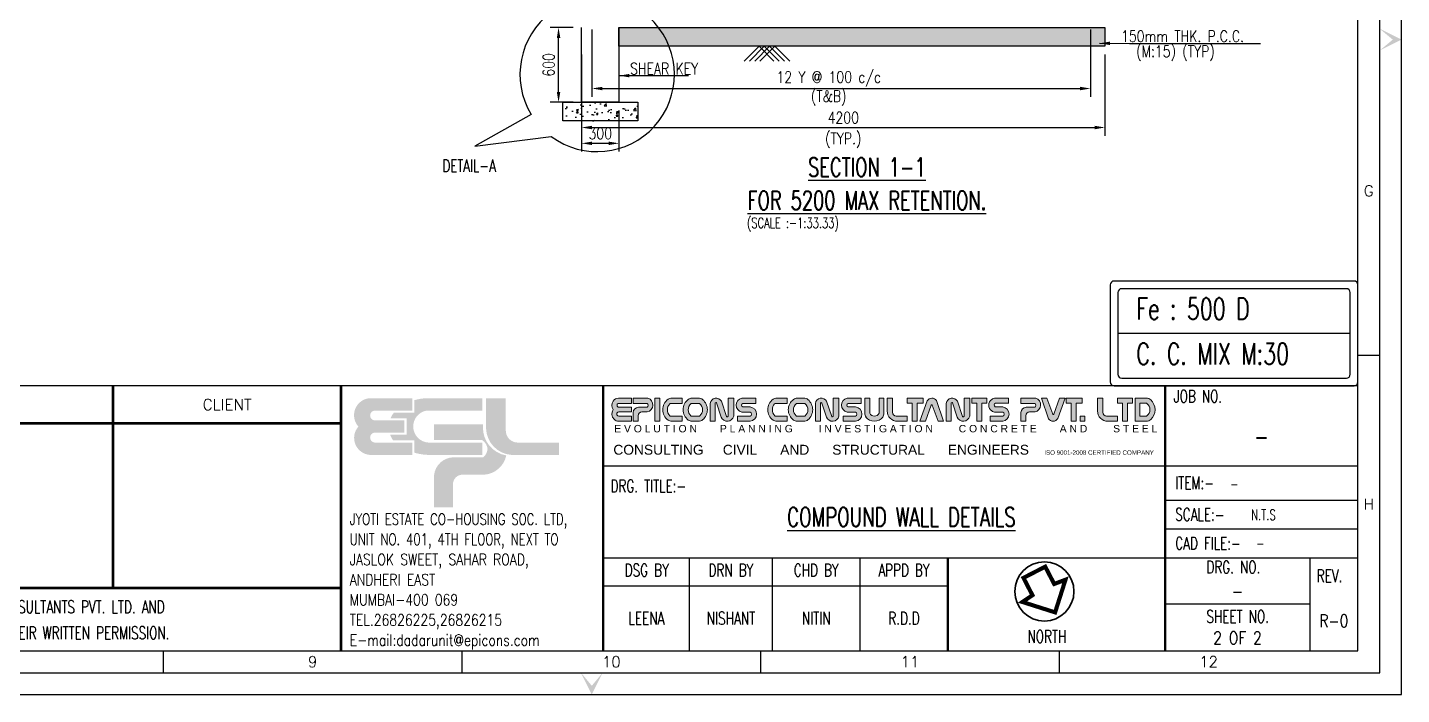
# Model space of a CAD drawing. Extents: x -69352 to 1013721, y -547461 to -186867.
# Drawn here: x 664960 to 698039, y -431240 to -415184 of the extents above; entities that cross this region are included whole.
import ezdxf
from ezdxf.enums import TextEntityAlignment as Align

# ---------------------------------------------------------------- set-up
doc = ezdxf.new("R2010")
doc.units = 0
doc.header["$LTSCALE"] = 500
doc.header["$MEASUREMENT"] = 0
doc.header["$PDMODE"] = 35
doc.header["$PDSIZE"] = -15
doc.layers.get('DEFPOINTS').update_dxf_attribs({"color": 4})
doc.layers.add('00 ECPL LOGO', color=250, linetype='Continuous', lineweight=20)
doc.layers.add('00 ELEV-2', color=9, linetype='Continuous', lineweight=30)
for name, color, linetype in [('FOOTING', 4, 'Continuous'), ('PNA', 10, 'Continuous'), ('S-DIM-1', 5, 'Continuous'), ('S-FOOTING', 4, 'Continuous'), ('S-PCC', 9, 'Continuous'), ('S-TEXT', 2, 'Continuous'), ('S-TEXT-1', 4, 'Continuous'), ('S-TEXT-1 @ 1', 4, 'Continuous'), ('S-TITIL', 6, 'Continuous'), ('S-TITLE', 6, 'Continuous'), ('SCHEDULE LINE-1', 7, 'Continuous'), ('TEXT (SHEET)', 4, 'Continuous'), ('TITLE', 4, 'Continuous')]:
    doc.layers.add(name, color=color, linetype=linetype)
doc.styles.add('ROMANS', font='simplex.shx', dxfattribs={"width": 0.8, "height": 275})
doc.styles.add('SEC. TEXT', font='arial.ttf', dxfattribs={"height": 180})
doc.dimstyles.new('dim100', dxfattribs={"dimtxt": 250, "dimasz": 250, "dimexe": 200, "dimexo": 200, "dimgap": 100, "dimtad": 1, "dimdec": 0, "dimzin": 0, "dimdsep": 46, "dimtxsty": 'ROMANS', "dimcen": 0, "dimclrd": 5, "dimclre": 5, "dimclrt": 4, "dimadec": 0, "dimazin": 0, "dimtfac": 1, "dimtdec": 0, "dimtix": 1, "dimtofl": 0, "dimtmove": 2, "dimatfit": 3, "dimfxl": 0, "dimtolj": 1, "dimtzin": 0, "dimlwd": -1, "dimlwe": -1, "dimarcsym": 0})
doc.dimstyles.new('dim33.33', dxfattribs={"dimtxt": 250, "dimasz": 250, "dimexe": 200, "dimexo": 200, "dimgap": 100, "dimtad": 1, "dimdec": 0, "dimlfac": 0.333331, "dimzin": 0, "dimdsep": 46, "dimtxsty": 'ROMANS', "dimcen": 0, "dimclrd": 5, "dimclre": 5, "dimclrt": 4, "dimadec": 0, "dimazin": 0, "dimtfac": 1, "dimtdec": 0, "dimtix": 1, "dimtofl": 0, "dimtmove": 2, "dimatfit": 3, "dimfxl": 0, "dimtolj": 1, "dimtzin": 0, "dimlwd": -1, "dimlwe": -1, "dimarcsym": 0})
doc.dimstyles.new('dim50', dxfattribs={"dimtxt": 250, "dimasz": 250, "dimexe": 200, "dimexo": 200, "dimgap": 100, "dimtad": 1, "dimdec": 0, "dimlfac": 0.5, "dimzin": 0, "dimdsep": 46, "dimtxsty": 'ROMANS', "dimcen": 0, "dimclrd": 5, "dimclre": 5, "dimclrt": 4, "dimadec": 0, "dimazin": 0, "dimtfac": 1, "dimtdec": 0, "dimtix": 1, "dimtofl": 0, "dimtmove": 2, "dimatfit": 3, "dimfxl": 0, "dimtolj": 1, "dimtzin": 0, "dimlwd": -1, "dimlwe": -1, "dimarcsym": 0})

# ---------------------------------------------------------------- blocks, each defined once
blk = doc.blocks.new('*D671')
at = {"layer": 'DEFPOINTS', "color": 0}
for p in [(678550, -415034), (690550, -415034), (690550, -416653)]:
    blk.add_point(p, dxfattribs=at)
at = {"layer": 'S-DIM-1', "color": 5}
for p, q in [((678550, -415234), (678550, -416853)), ((690550, -415234), (690550, -416853)), ((678800, -416653), (690300, -416653))]:
    blk.add_line(p, q, dxfattribs=at)
for points in [[(678800, -416612), (678800, -416695), (678550, -416653)], [(690300, -416695), (690300, -416612), (690550, -416653)]]:
    blk.add_solid(points, dxfattribs=at)
at = {"layer": 'S-DIM-1', "color": 4, "insert": (684250, -416653), "char_height": 275, "attachment_point": 5, "style": 'ROMANS'}
blk.add_mtext('\\A1;12 Y @ 100 c/c\\P(T&B)', dxfattribs=at)
blk = doc.blocks.new('*D672')
at = {"layer": 'DEFPOINTS', "color": 0}
for p in [(678300, -415634), (690900, -415634), (690900, -417592)]:
    blk.add_point(p, dxfattribs=at)
at = {"layer": 'S-DIM-1', "color": 5}
for p, q in [((678300, -415834), (678300, -417792)), ((690900, -415834), (690900, -417792)), ((678550, -417592), (690650, -417592))]:
    blk.add_line(p, q, dxfattribs=at)
for points in [[(678550, -417550), (678550, -417634), (678300, -417592)], [(690650, -417634), (690650, -417550), (690900, -417592)]]:
    blk.add_solid(points, dxfattribs=at)
at = {"layer": 'S-DIM-1', "color": 4, "char_height": 275, "attachment_point": 5, "style": 'ROMANS'}
for s, insert in [('\\A1;4200', (684600, -417354)), ('(TYP.)', (684600, -417901))]:
    blk.add_mtext(s, dxfattribs=dict(at, insert=insert))
blk = doc.blocks.new('*D747')
at = {"layer": 'DEFPOINTS', "color": 0}
for p in [(678300, -416984), (679200, -416984), (679200, -417972)]:
    blk.add_point(p, dxfattribs=at)
at = {"layer": 'S-DIM-1', "color": 5}
for p, q in [((678300, -417184), (678300, -418172)), ((679200, -417184), (679200, -418172)), ((678550, -417972), (678950, -417972))]:
    blk.add_line(p, q, dxfattribs=at)
for points in [[(678550, -417931), (678550, -418014), (678300, -417972)], [(678950, -418014), (678950, -417931), (679200, -417972)]]:
    blk.add_solid(points, dxfattribs=at)
at = {"layer": 'S-DIM-1', "color": 4, "insert": (678750, -417735), "char_height": 275, "attachment_point": 5, "style": 'ROMANS'}
blk.add_mtext('\\A1;300', dxfattribs=at)
blk = doc.blocks.new('*D748')
at = {"layer": 'DEFPOINTS', "color": 0}
for p in [(677745, -415184), (678300, -415184), (678300, -416984)]:
    blk.add_point(p, dxfattribs=at)
at = {"layer": 'S-DIM-1', "color": 5}
for p, q in [((678100, -415184), (677545, -415184)), ((677745, -416734), (677745, -415434)), ((678100, -416984), (677545, -416984))]:
    blk.add_line(p, q, dxfattribs=at)
for points in [[(677787, -415434), (677704, -415434), (677745, -415184)], [(677704, -416734), (677787, -416734), (677745, -416984)]]:
    blk.add_solid(points, dxfattribs=at)
at = {"layer": 'S-DIM-1', "color": 4, "insert": (677508, -416084), "char_height": 275, "attachment_point": 5, "rotation": 90, "style": 'ROMANS'}
blk.add_mtext('\\A1;600', dxfattribs=at)
blk = doc.blocks.new('EPICONS TITLE')
at = {"layer": '00 ECPL LOGO'}
h = blk.add_hatch(color=7, dxfattribs=at)
h.dxf.hatch_style = 1
h.paths.add_polyline_path([(678, -252), (678, -146), (414, -146, 0.261636), (303, -208, 0.285841), (304, -378, 0.344902), (324, -574, 0.204992), (418, -614), (678, -614), (678, -510), (424, -510, -1), (418, -426), (678, -426), (678, -331), (424, -331, -1), (422, -252)])
h = blk.add_hatch(color=7, dxfattribs=at)
h.dxf.hatch_style = 1
h.paths.add_polyline_path([(1011, -146), (712, -146), (712, -252), (997, -252, -0.440545), (997, -331), (816, -331, 0.414214), (712, -435), (712, -614), (810, -614), (810, -504, -0.414214), (888, -426), (997, -426, 0.757811)])
h.paths.add_polyline_path([(1254, -146), (1153, -146), (1153, -614), (1254, -614)])
h.paths.add_polyline_path([(1708, -146), (1494, -146, 0.154275), (1419, -169, 0.519672), (1419, -591, 0.154275), (1494, -614), (1708, -614), (1708, -510), (1472, -510, -0.210356), (1452, -502, -0.388707), (1452, -260, -0.210356), (1472, -252), (1708, -252)])
h.paths.add_polyline_path([(2037, -146), (1904, -146, 0.159018), (1828, -171, 0.507969), (1828, -589, 0.159018), (1904, -614), (2037, -614, 0.173791), (2119, -585, 0.472311), (2119, -175, 0.173791)])
h.paths.add_polyline_path([(2046, -252, -0.185052), (2063, -258, -0.445894), (2063, -504, -0.185052), (2046, -510), (1899, -510, -0.185052), (1882, -504, -0.445894), (1882, -258, -0.185052), (1899, -252)], flags=16)
h.paths.add_polyline_path([(2501, -209, 0.723435), (2273, -252), (2273, -614), (2374, -614), (2374, -252, -0.723435), (2399, -241), (2495, -533, 0.724077), (2751, -510), (2751, -146), (2635, -146), (2635, -509, -0.755661), (2603, -519)])
h.paths.add_polyline_path([(3198, -146), (2916, -146, 0.823713), (2916, -429), (3082, -429, -0.713272), (3082, -510), (2830, -510), (2830, -614), (3082, -614, 0.900309), (3082, -324), (2936, -324, -0.746931), (2936, -252), (3198, -252)])
h = blk.add_hatch(color=7, dxfattribs=at)
h.dxf.hatch_style = 1
h.paths.add_polyline_path([(3837, -146), (3623, -146, 0.154275), (3548, -169, 0.519672), (3548, -591, 0.154275), (3623, -614), (3837, -614), (3837, -510), (3600, -510, -0.210932), (3581, -502, -0.385278), (3580, -260, -0.212895), (3599, -252), (3837, -252)])
h.paths.add_polyline_path([(4255, -175, 0.173792), (4173, -146), (4040, -146, 0.159018), (3964, -171, 0.507969), (3964, -589, 0.159018), (4040, -614), (4173, -614, 0.173792), (4255, -585, 0.472311)])
h.paths.add_polyline_path([(4182, -252, -0.185053), (4199, -258, -0.445893), (4199, -504, -0.185053), (4182, -510), (4035, -510, -0.185053), (4017, -504, -0.445893), (4017, -258, -0.185053), (4035, -252)], flags=16)
h.paths.add_polyline_path([(4406, -252), (4406, -614), (4507, -614), (4507, -252, -0.436861), (4522, -236, -0.319738), (4534, -245), (4629, -533, 0.724077), (4884, -510), (4884, -146), (4768, -146), (4768, -509, -0.755661), (4737, -519), (4635, -209, 0.723435)])
h.paths.add_polyline_path([(5335, -146), (5053, -146, 0.823713), (5053, -429), (5219, -429, -0.713272), (5219, -510), (4967, -510), (4967, -614), (5219, -614, 0.900309), (5219, -324), (5074, -324, -0.746931), (5074, -252), (5335, -252)])
h.paths.add_polyline_path([(5509, -146), (5408, -146), (5408, -452, 0.160106), (5433, -529, 0.505303), (5772, -529, 0.160106), (5797, -452), (5797, -146), (5699, -146), (5699, -451, -0.621318), (5509, -451)])
h.paths.add_polyline_path([(5969, -146), (5862, -146), (5862, -406, 0.414214), (6070, -614), (6267, -614), (6267, -510), (6047, -510, -0.414214), (5969, -432)])
h.paths.add_polyline_path([(6589, -146), (6267, -146), (6267, -249), (6372, -249), (6372, -614), (6473, -614), (6473, -249), (6589, -249)])
h.paths.add_polyline_path([(6863, -194, 0.539211), (6672, -201), (6523, -614), (6641, -614), (6752, -289, -0.708617), (6777, -289), (6894, -614), (7006, -614)])
h.paths.add_polyline_path([(7288, -209, 0.723435), (7059, -252), (7059, -614), (7160, -614), (7160, -252, -0.723435), (7186, -241), (7282, -533, 0.724077), (7538, -510), (7538, -146), (7421, -146), (7421, -509, -0.755661), (7390, -519)])
h.paths.add_polyline_path([(7886, -146), (7579, -146), (7579, -249), (7684, -249), (7684, -614), (7785, -614), (7785, -249), (7886, -249)])
h.paths.add_polyline_path([(8321, -146), (8059, -146, 0.157568), (7983, -170, 0.511532), (7983, -404, 0.157569), (8059, -429), (8206, -429, -0.713272), (8206, -510), (7953, -510), (7953, -614), (8206, -614, 0.900308), (8206, -324), (8065, -324), (8060, -324, -0.722204), (8060, -249), (8321, -249)])
h = blk.add_hatch(color=7, dxfattribs=at)
h.dxf.hatch_style = 1
h.paths.add_polyline_path([(8875, -146), (8576, -146), (8576, -252), (8849, -252, -0.270444), (8871, -265, -0.26297), (8871, -318, -0.270444), (8849, -331), (8680, -331, 0.414214), (8576, -435), (8576, -614), (8674, -614), (8674, -504, -0.414214), (8752, -426), (8861, -426, 0.757811)])
h.paths.add_polyline_path([(9103, -146), (8990, -146), (9133, -566, 0.539211), (9324, -560), (9474, -146), (9356, -146), (9244, -471, -0.708617), (9220, -471)])
h.paths.add_polyline_path([(9814, -146), (9492, -146), (9492, -249), (9597, -249), (9597, -614), (9698, -614), (9698, -249), (9814, -249)])
h.paths.add_polyline_path([(10234, -146), (10128, -146), (10128, -406, 0.414214), (10336, -614), (10533, -614), (10533, -510), (10312, -510, -0.414214), (10234, -432)])
h.paths.add_polyline_path([(9871, -510), (9775, -510), (9775, -614), (9871, -614)])
h = blk.add_hatch(color=7, dxfattribs=at)
h.dxf.hatch_style = 1
h.paths.add_polyline_path([(10533, -146), (10533, -249), (10637, -249), (10637, -614), (10739, -614), (10739, -249), (10839, -249), (10839, -146)])
h.paths.add_polyline_path([(10890, -146), (10890, -614), (11119, -614, 0.189446), (11208, -580, 0.435754), (11208, -181, 0.189446), (11119, -146)])
h.paths.add_polyline_path([(11122, -249, -0.519112), (11122, -510), (10989, -510), (10989, -249)], flags=16)
at = {"layer": '00 ECPL LOGO', "color": 7}
for p, q in [((678, -146), (414, -146)), ((424, -252), (678, -252)), ((678, -252), (678, -146)), ((1011, -146), (712, -146)), ((712, -146), (712, -252)), ((997, -252), (712, -252)), ((1153, -146), (1254, -146)), ((1153, -146), (1153, -614)), ((1254, -146), (1254, -614)), ((1472, -252), (1708, -252)), ((1494, -146), (1708, -146)), ((1708, -252), (1708, -146)), ((1899, -252), (2046, -252)), ((1904, -146), (2037, -146)), ((2273, -252), (2273, -614)), ((2374, -252), (2374, -614)), ((2399, -241), (2495, -533)), ((2501, -209), (2603, -519)), ((2635, -146), (2751, -146)), ((2751, -146), (2635, -146)), ((2635, -146), (2635, -510)), ((2751, -146), (2751, -510)), ((2751, -252), (2751, -252)), ((2916, -146), (3198, -146)), ((3198, -146), (2916, -146)), ((2936, -252), (3198, -252)), ((3198, -252), (3198, -146)), ((3599, -252), (3837, -252)), ((3837, -146), (3623, -146)), ((3837, -252), (3837, -146)), ((4035, -252), (4182, -252)), ((4040, -146), (4173, -146)), ((4406, -252), (4406, -614)), ((4507, -252), (4507, -614)), ((4534, -245), (4629, -533)), ((4635, -209), (4737, -519)), ((4768, -146), (4884, -146)), ((4768, -146), (4884, -146)), ((4884, -146), (4768, -146)), ((4768, -146), (4768, -510)), ((4884, -146), (4884, -510)), ((4884, -252), (4884, -252)), ((5053, -146), (5335, -146)), ((5053, -146), (5335, -146)), ((5335, -146), (5053, -146)), ((5074, -252), (5335, -252)), ((5335, -252), (5335, -146)), ((5408, -146), (5509, -146)), ((5509, -146), (5408, -146)), ((5408, -146), (5408, -452)), ((5509, -146), (5509, -451)), ((5699, -146), (5797, -146)), ((5797, -146), (5699, -146)), ((5699, -146), (5699, -451)), ((5797, -146), (5797, -452)), ((5862, -146), (5969, -146)), ((5969, -146), (5862, -146)), ((5862, -406), (5862, -146)), ((5969, -432), (5969, -146)), ((6267, -146), (6589, -146)), ((6589, -146), (6267, -146)), ((6267, -146), (6267, -249)), ((6267, -249), (6372, -249)), ((6372, -614), (6372, -249)), ((6473, -614), (6473, -249)), ((6473, -249), (6589, -249)), ((6523, -614), (6672, -201)), ((6589, -146), (6589, -249)), ((7006, -614), (6863, -194)), ((7059, -252), (7059, -614)), ((7160, -252), (7160, -614)), ((7186, -241), (7282, -533)), ((7288, -209), (7390, -519)), ((7421, -146), (7538, -146)), ((7421, -146), (7538, -146)), ((7538, -146), (7421, -146)), ((7421, -146), (7538, -146)), ((7421, -146), (7421, -510)), ((7538, -146), (7538, -510)), ((7538, -252), (7538, -252)), ((7579, -146), (7886, -146)), ((7886, -146), (7579, -146)), ((7579, -146), (7886, -146)), ((7579, -146), (7886, -146)), ((7886, -146), (7579, -146)), ((7579, -146), (7579, -249)), ((7579, -249), (7684, -249)), ((7579, -249), (7684, -249)), ((7684, -614), (7684, -249)), ((7785, -614), (7785, -249)), ((7785, -249), (7886, -249)), ((7785, -249), (7886, -249)), ((7886, -146), (7886, -249)), ((8040, -146), (8321, -146)), ((8040, -146), (8321, -146)), ((8321, -146), (8059, -146)), ((8060, -249), (8321, -249)), ((8321, -252), (8321, -146)), ((8875, -146), (8576, -146)), ((8576, -146), (8576, -252)), ((8849, -252), (8576, -252)), ((9103, -146), (8990, -146)), ((9103, -146), (8990, -146)), ((8990, -146), (9133, -566)), ((9103, -146), (9220, -471)), ((9356, -146), (9244, -471)), ((9474, -146), (9324, -560)), ((9474, -146), (9356, -146)), ((9408, -146), (9356, -146)), ((9474, -146), (9356, -146)), ((9492, -146), (9814, -146)), ((9814, -146), (9492, -146)), ((9492, -146), (9814, -146)), ((9492, -146), (9814, -146)), ((9492, -146), (9814, -146)), ((9492, -146), (9492, -249)), ((9492, -249), (9597, -249)), ((9492, -249), (9597, -249)), ((9597, -614), (9597, -249)), ((9698, -614), (9698, -249)), ((9698, -249), (9814, -249)), ((9698, -249), (9814, -249)), ((9814, -146), (9814, -249)), ((10128, -146), (10234, -146)), ((10234, -146), (10128, -146)), ((10128, -406), (10128, -146)), ((10234, -432), (10234, -146)), ((10533, -146), (10839, -146)), ((10839, -146), (10533, -146)), ((10533, -146), (10533, -249)), ((10533, -249), (10637, -249)), ((10637, -249), (10533, -249)), ((10637, -614), (10637, -249)), ((10739, -614), (10739, -249)), ((10739, -249), (10839, -249)), ((10739, -249), (10839, -249)), ((10839, -249), (10739, -249)), ((10839, -146), (10839, -249)), ((10890, -146), (11119, -146)), ((10890, -146), (10890, -614)), ((10989, -249), (10989, -510)), ((10989, -249), (11113, -249)), ((418, -426), (678, -426)), ((678, -510), (418, -510)), ((678, -331), (424, -331)), ((678, -426), (678, -331)), ((678, -614), (678, -510)), ((712, -435), (712, -614)), ((810, -504), (810, -614)), ((997, -331), (816, -331)), ((888, -426), (997, -426)), ((1472, -510), (1708, -510)), ((1708, -614), (1708, -510)), ((1899, -510), (2046, -510)), ((2751, -510), (2751, -510)), ((2830, -614), (2830, -510)), ((2830, -510), (3082, -510)), ((3082, -429), (2916, -429)), ((3082, -324), (2936, -324)), ((3600, -510), (3837, -510)), ((3837, -614), (3837, -510)), ((4035, -510), (4182, -510)), ((4967, -614), (4967, -510)), ((4967, -510), (5219, -510)), ((4967, -510), (5219, -510)), ((5219, -429), (5053, -429)), ((5219, -324), (5074, -324)), ((6047, -510), (6267, -510)), ((6267, -510), (6267, -614)), ((6641, -614), (6752, -289)), ((6894, -614), (6777, -289)), ((7538, -510), (7538, -510)), ((7953, -614), (7953, -510)), ((7953, -510), (8206, -510)), ((7953, -510), (8206, -510)), ((7953, -510), (8206, -510)), ((8206, -429), (8040, -429)), ((8059, -429), (8194, -429)), ((8206, -324), (8060, -324)), ((8065, -324), (8206, -324)), ((8576, -435), (8576, -614)), ((8674, -504), (8674, -614)), ((8849, -331), (8680, -331)), ((8752, -426), (8861, -426)), ((10312, -510), (10533, -510)), ((10533, -510), (10533, -614)), ((10989, -510), (11113, -510)), ((418, -614), (678, -614)), ((712, -614), (810, -614)), ((1153, -614), (1254, -614)), ((1494, -614), (1708, -614)), ((2037, -614), (1904, -614)), ((2273, -614), (2374, -614)), ((2614, -614), (2635, -614)), ((2635, -614), (2635, -614)), ((2830, -614), (3082, -614)), ((2830, -614), (3082, -614)), ((3623, -614), (3837, -614)), ((4040, -614), (4173, -614)), ((4406, -614), (4507, -614)), ((4406, -614), (4507, -614)), ((4406, -614), (4507, -614)), ((4967, -614), (5219, -614)), ((4967, -614), (5219, -614)), ((4967, -614), (5219, -614)), ((6070, -614), (6267, -614)), ((6070, -614), (6267, -614)), ((6372, -614), (6473, -614)), ((6372, -614), (6473, -614)), ((6523, -614), (6641, -614)), ((6589, -614), (6641, -614)), ((6894, -614), (7006, -614)), ((6894, -614), (7006, -614)), ((7059, -614), (7160, -614)), ((7059, -614), (7160, -614)), ((7059, -614), (7160, -614)), ((7684, -614), (7785, -614)), ((7684, -614), (7785, -614)), ((7684, -614), (7785, -614)), ((7684, -614), (7785, -614)), ((7953, -614), (8206, -614)), ((7953, -614), (8206, -614)), ((7953, -614), (8206, -614)), ((7953, -614), (8206, -614)), ((7953, -614), (8206, -614)), ((8576, -614), (8674, -614)), ((9597, -614), (9698, -614)), ((9597, -614), (9698, -614)), ((9597, -614), (9698, -614)), ((10336, -614), (10533, -614)), ((10336, -614), (10533, -614)), ((10637, -614), (10739, -614)), ((10637, -614), (10739, -614)), ((10637, -614), (10739, -614)), ((10637, -614), (10739, -614)), ((10653, -614), (10739, -614)), ((10653, -614), (10739, -614)), ((10653, -614), (10739, -614)), ((10653, -614), (10739, -614)), ((10890, -614), (11119, -614))]:
    blk.add_line(p, q, dxfattribs=at)
blk.add_lwpolyline([(9775, -510), (9871, -510), (9871, -614), (9775, -614)], close=True, dxfattribs=at)
for centre, radius, start, end in [((439, -292), 160, 148.648, 212.4563), ((414, -276), 130, 90, 148.648), ((423, -291), 39.6, 88.7637, 271.2363), ((965, -284), 146, 282.7188, 71.3398), ((961, -291), 53.7, 312.4487, 47.5513), ((1567, -380), 257, 125.0807, 234.9193), ((1584, -381), 179, 137.5171, 222.4829), ((1494, -276), 130, 90, 125.0807), ((1472, -278), 26, 90, 137.5171), ((1981, -380), 259, 126.1417, 233.8583), ((1992, -381), 165, 131.9364, 228.0636), ((1904, -276), 130, 90, 126.1417), ((1899, -278), 26, 90, 131.9364), ((2037, -276), 130, 50.5638, 90), ((2046, -278), 26, 48.0636, 90), ((1953, -381), 165, 311.9364, 48.0636), ((1951, -380), 265, 309.4362, 50.5638), ((2394, -268), 122, 28.75, 172.2831), ((2388, -251), 14.5, 40.0191, 183.5523), ((2944, -287), 144, 101.0425, 258.9575), ((2947, -288), 37.6, 106.4856, 253.5144), ((3696, -380), 257, 125.0807, 234.9193), ((3714, -381), 180, 138.0741, 222.3563), ((3623, -276), 130, 90, 125.0807), ((3599, -278), 26, 90, 138.0741), ((4116, -380), 259, 126.1417, 233.8583), ((4127, -381), 165, 131.9364, 228.0636), ((4040, -276), 130, 90, 126.1417), ((4035, -278), 26, 90, 131.9364), ((4173, -276), 130, 50.5638, 90), ((4182, -278), 26, 48.0636, 90), ((4089, -381), 165, 311.9364, 48.0636), ((4087, -380), 265, 309.4362, 50.5638), ((4527, -268), 122, 28.75, 172.2831), ((4522, -251), 14.5, 89.1577, 183.5523), ((4522, -249), 13, 18.2334, 89.1577), ((5081, -287), 144, 101.0425, 258.9575), ((5084, -288), 37.6, 106.4856, 253.5144), ((6770, -260), 114, 35.166, 148.5022), ((7181, -268), 122, 28.75, 172.2831), ((7175, -251), 14.5, 40.0191, 183.5523), ((8067, -287), 144, 125.818, 234.182), ((8059, -276), 130, 90, 125.818), ((8072, -286), 39.3, 108.3261, 238.1957), ((8849, -278), 26, 29.4672, 90), ((8829, -284), 146, 282.7188, 71.3398), ((8824, -291), 53.7, 330.5328, 29.4672), ((11113, -275), 26, 51.4816, 90), ((11119, -276), 130, 47.0907, 90), ((11030, -380), 160, 308.5184, 51.4816), ((11023, -380), 272, 312.9093, 47.0907), ((439, -464), 160, 147.5437, 223.6612), ((421, -468), 42.1, 94.0242, 265.9758), ((816, -435), 104, 90, 180), ((888, -504), 78, 90, 180), ((1472, -484), 26, 222.4829, 270), ((1899, -484), 26, 228.0636, 270), ((2046, -484), 26, 270, 311.9364), ((2619, -479), 135, 203.2219, 346.755), ((2618, -510), 17.1, 214.0796, 357.6127), ((3067, -469), 146, 276.006, 83.994), ((3068, -470), 43.1, 289.0016, 70.9984), ((3600, -484), 26, 222.3563, 270), ((4035, -484), 26, 228.0636, 270), ((4182, -484), 26, 270, 311.9364), ((4753, -479), 135, 203.2219, 346.8516), ((4751, -510), 17.1, 214.0796, 357.6127), ((5204, -469), 146, 276.006, 83.994), ((5205, -470), 43.1, 289.0016, 70.9984), ((5538, -452), 130, 180, 216.3848), ((5602, -404), 210, 216.3848, 323.6152), ((5604, -405), 106, 206.2931, 333.7069), ((5667, -452), 130, 323.6152, 0), ((6070, -406), 208, 180, 270), ((6047, -432), 78, 180, 270), ((6764, -294), 13, 19.7665, 161.0546), ((7406, -479), 135, 203.2219, 346.755), ((7404, -510), 17.1, 214.0796, 357.6127), ((8059, -299), 130, 234.182, 270), ((8065, -298), 26, 238.1957, 270), ((8190, -469), 146, 276.006, 83.994), ((8192, -470), 43.1, 289.0016, 70.9984), ((8680, -435), 104, 90, 180), ((8752, -504), 78, 90, 180), ((8849, -305), 26, 270, 330.5328), ((9232, -467), 13, 199.7665, 341.0546), ((10336, -406), 208, 180, 270), ((10312, -432), 78, 180, 270), ((11113, -484), 26, 270, 308.5184), ((418, -484), 130, 223.6612, 270), ((1494, -484), 130, 234.9193, 270), ((1904, -484), 130, 233.8583, 270), ((2037, -484), 130, 270, 309.4362), ((3623, -484), 130, 234.9193, 270), ((4040, -484), 130, 233.8583, 270), ((4173, -484), 130, 270, 309.4362), ((9227, -500), 114, 215.166, 328.5022), ((11119, -484), 130, 270, 312.9093)]:
    blk.add_arc(centre, radius, start, end, dxfattribs=at)
at = {"layer": '00 ECPL LOGO', "color": 7, "attachment_point": 1, "style": 'SEC. TEXT'}
for s, insert, char_height, width in [('\\pt22;E V O L U T I O N        P L A N N I N G         I N V E S T I G A T I O N         C O N C R E T E        A N D         S T E E L', (328, -689), 150, 445502.26), ('\\pt22;CONSULTING     CIVIL      AND      STRUCTURAL      ENGINEERS', (309, -1092), 200, 495763.22), ('\\pt22;ISO 9001-2008 CERTIFIED COMPANY', (9049, -1204), 90, 434288.5)]:
    blk.add_mtext(s, dxfattribs=dict(at, insert=insert, char_height=char_height, width=width))
blk = doc.blocks.new('FOLDER')
at = {"layer": 'PNA'}
for points in [[(-1250, 2500), (0, 0), (0, 1000)], [(1250, 2500), (0, 0), (0, 1000)]]:
    blk.add_solid(points, dxfattribs=at)
blk = doc.blocks.new('ecpl logo')
at = {"layer": '00 ECPL LOGO'}
for color, points in [(256, [(351, -827, 0.621111), (586, -1401), (1442, -1401), (1442, -1151), (682, -1151, -0.917622), (682, -948), (1285, -948), (1285, -702), (682, -702, -0.926164), (682, -501), (1442, -501), (1442, -251), (581, -251, 0.621111), (351, -827)]), (152, [(2940, -251), (2940, -863, 0.384329), (3453, -1401), (4422, -1401), (4422, -1151), (3582, -1151, -0.414214), (3340, -908), (3340, -251)]), (140, [(1887, -779), (1887, -1102), (2862, -1102, -0.232111), (2971, -1281, -0.194401), (2883, -1450), (2269, -1450, 0.364674), (1887, -1802), (1887, -2463), (2269, -2463), (2269, -1996, -0.414214), (2462, -1802), (2899, -1802, 0.338499), (3350, -1412, -0.371272), (2877, -839), (2877, -779)])]:
    blk.add_hatch(color=color, dxfattribs=at).paths.add_polyline_path(points)
h = blk.add_hatch(color=253, dxfattribs=at)
h.dxf.hatch_style = 1
h.paths.add_polyline_path([(995, -993, 0.07148), (1056, -1106), (1486, -1106), (1486, -1356, 0.065387), (1776, -1401), (2862, -1401), (2862, -1151), (1776, -1151, -0.910826), (1742, -501), (2862, -501), (2862, -251), (1776, -251, 0.069483), (1486, -291), (1486, -546), (1071, -546, 0.072407), (1003, -657), (1329, -657), (1329, -993)])
blk = doc.blocks.new('SHEET1')
at = {"color": 1}
for p, q in [((762042, -118391, -8), (676135, -118391, -8)), ((743744, -120329, -8), (762042, -120329, -8)), ((743744, -122562, -8), (762042, -122562, -8)), ((743744, -123243, -8), (752092, -123243, -8))]:
    blk.add_line(p, q, dxfattribs=at)
at = {"color": 5, "linetype": 'ByBlock', "lineweight": -2}
for p, q in [((757383, -121163, -8), (762042, -121163, -8)), ((757383, -121862, -8), (762042, -121862, -8)), ((745825, -124822, -8), (745825, -122562, -8)), ((747834, -124822, -8), (747834, -122562, -8)), ((749963, -124822, -8), (749963, -122562, -8)), ((760876, -122562, -8), (760876, -124822, -8)), ((760876, -123692, -8), (757364, -123692, -8))]:
    blk.add_line(p, q, dxfattribs=at)
blk.add_line((752092, -124822, -8), (752092, -122562, -8))
at = {"elevation": -8, "flags": 128}
blk.add_lwpolyline([(674017, -125881), (763101, -125881), (763101, -63214), (674017, -63214)], close=True, dxfattribs=at)
at = {"color": 1, "const_width": 60.9, "elevation": -8}
for points in [[(731835, -123298), (731835, -118391)], [(737368, -124822), (737368, -118391)], [(743729, -124822), (743729, -118391)], [(757364, -124822), (757364, -118391)], [(720337, -119302), (737368, -119302)], [(752092, -124822), (752092, -122562)], [(720337, -123298), (737368, -123298)]]:
    blk.add_lwpolyline(points, dxfattribs=at)
at = {"layer": 'PNA'}
for p, q in [((762042, -117645, -8), (762572, -117645, -8)), ((733053, -124822, -8), (733053, -125351, -8)), ((740301, -124822, -8), (740301, -125351, -8)), ((747548, -124822, -8), (747548, -125351, -8)), ((754795, -124822, -8), (754795, -125351, -8))]:
    blk.add_line(p, q, dxfattribs=at)
at = {"layer": 'PNA', "color": 1, "elevation": -8}
for points in [[(675076, -125351), (762572, -125351), (762572, -63743), (675076, -63743)], [(676135, -124822), (762042, -124822), (762042, -64273), (676135, -64273)]]:
    blk.add_lwpolyline(points, close=True, dxfattribs=at)
at = {"layer": 'S-TITIL', "color": 7, "lineweight": 35}
blk.add_circle((754436, -123381, -8), 717, dxfattribs=at)
at = {"layer": 'S-TITLE', "color": 1, "const_width": 100, "elevation": -8}
blk.add_lwpolyline([(754695, -123888), (754947, -123096), (754673, -123199), (754455, -122779), (753928, -123051), (754145, -123472), (753903, -123636)], close=True, dxfattribs=at)
at = {"layer": '00 ELEV-2'}
for name, p, xscale, yscale, zscale in [('ecpl logo', (737368, -118391, -8), 1.196575288621418, 1.196575288621418, 1.196575288621418), ('EPICONS TITLE', (743605, -118516, -8), 1.196575288621396, 1.196575288621396, 1.196575288621396)]:
    blk.add_blockref(name, p, dxfattribs=dict(at, xscale=xscale, yscale=yscale, zscale=zscale))
at = {"layer": 'PNA', "xscale": 0.2118545526379952, "yscale": 0.2118545526379952, "zscale": 0.2118545526379952, "rotation": 90}
blk.add_blockref('FOLDER', (763101, -109992, -8), dxfattribs=at)
at = {"layer": 'PNA', "xscale": 0.2118545530764888, "yscale": 0.2118545530764888, "zscale": 0.2118545530764888}
blk.add_blockref('FOLDER', (743452, -125881, -8), dxfattribs=at)
at = {"layer": 'PNA', "style": 'ROMANS'}
for s, height, p in [('G', 265, (762307, -113661, -8)), ('H', 265, (762307, -121262, -8)), ('9', 265, (736678, -125086, -8)), ('10', 264.8, (743925, -125086, -8)), ('11', 264.8, (751172, -125086, -8)), ('12', 264.8, (758419, -125086, -8))]:
    blk.add_text(s, height=height, dxfattribs=at).set_placement(p, align=Align.MIDDLE)
at = {"layer": 'S-TEXT-1', "style": 'ROMANS'}
for s, height, width, p in [('JYOTI ESTATE CO-HOUSING SOC. LTD,', 276, 0.75, (737578, -121765, -8)), ('UNIT NO. 401, 4TH FLOOR, NEXT TO', 276, 0.75, (737578, -122254, -8)), ('JASLOK SWEET, SAHAR ROAD,', 275, 0.8, (737578, -122743, -8)), ('ANDHERI EAST', 275, 0.8, (737578, -123232, -8)), ('MUMBAI-400 069', 275, 0.8, (737578, -123721, -8)), ('TEL.26826225,26826215', 275, 0.8, (737578, -124210, -8)), ('E-mail:dadarunit@epicons.com', 275, 0.8, (737578, -124699, -8))]:
    blk.add_text(s, height=height, dxfattribs=dict(at, width=width)).set_placement(p)
at = {"layer": 'TEXT (SHEET)', "color": 4, "style": 'ROMANS', "width": 0.7}
for s, height, p in [('JOB NO.', 304.7, (757570, -118798, -8)), ('THIS DRAWING IS THE SOLE PROPERTY OF M/s. EPICONS CONSULTANTS PVT. LTD. AND', 304.74, (720588, -123908, -8)), ('SAME SHALL NOT BE COPIED/USED REPRODUCED WITHOUT THEIR WRITTEN PERMISSION.', 304.74, (720588, -124539, -8)), ('NORTH', 304.7, (754025, -124626, -8))]:
    blk.add_text(s, height=height, dxfattribs=at).set_placement(p)
at = {"layer": 'TEXT (SHEET)', "color": 2, "style": 'ROMANS'}
blk.add_text('CLIENT', height=269, dxfattribs=at).set_placement((734602, -118847, -8), align=Align.MIDDLE_CENTER)
at = {"layer": 'TEXT (SHEET)', "color": 4, "style": 'ROMANS', "width": 0.7}
for s, height, p in [('DRG. TITLE:-', 304.74, (743907, -120822, -8)), ('ITEM:-', 304.7, (757610, -120746, -8)), ('SCALE:-', 304.7, (757610, -121512, -8)), ('CAD FILE:-', 304.7, (757610, -122212, -8)), ('DRG. NO. ', 304.7, (758367, -122788, -8)), ('REV.', 304.7, (761044, -123001, -8)), ('SHEET NO.', 304.7, (758367, -123986, -8))]:
    blk.add_text(s, height=height, dxfattribs=at).set_placement(p, align=Align.MIDDLE_LEFT)
for s, p in [('DSG BY', (744785, -122864, -8)), ('DRN BY', (746829, -122864, -8)), ('CHD BY', (748898, -122864, -8)), ('APPD BY', (751027, -122864, -8))]:
    blk.add_text(s, height=304.7, dxfattribs=at).set_placement(p, align=Align.MIDDLE_CENTER)

msp = doc.modelspace()

# ---------------------------------------------------------------- hatches: boundary and pattern name
at = {"layer": 'S-PCC', "linetype": 'ByBlock'}
h = msp.add_hatch(dxfattribs=at)
h.set_pattern_fill('AR-CONC,_O', color=256, scale=66.666667)
h.set_pattern_definition([(50, (-16415407.43, -3856.85), (478.173455, -41.834757), [50, -550]), (355, (-16415407.43, -3856.85), (-92.500889, 501.461422), [40, -440]), (100.4514445, (-16415367.6, -3860.34), (385.672564, 459.626661), [42.493461, -467.428075]), (46.1842, (-16415407.43, -3723.5), (711.49422, -110.346187), [75, -825]), (96.6356355, (-16415348.14, -3732.7), (623.107964, 649.4124), [63.740228, -701.142507]), (351.184164, (-16415407.4, -3723.5), (623.107963, 649.4124), [60, -660]), (21, (-16415340.77, -3756.85), (397.938035, -268.412594), [50, -550]), (326, (-16415340.77, -3756.85), (162.210221, 483.433363), [40, -440]), (71.4514447, (-16415307.6, -3779.2), (560.148251, 215.020769), [42.49346, -467.428075]), (37.5, (-16415407.43, -3856.85), (8.1065702, 221.9292359), [0, -434.6666667, 0, -446.6666667, 0, -441.6666667]), (7.5, (-16415407.43, -3856.85), (175.3796916, 262.9411413), [0, -254.6666667, 0, -424.6666667, 0, -168.3333333]), (327.5, (-16415556.1, -3856.85), (355.8816241, -15.0365812), [0, -166.6666667, 0, -520, 0, -690]), (317.5, (-16415622.77, -3856.85), (388.7907796, 66.736655), [0, -216.6666667, 0, -345.3333333, 0, -490])])
h.paths.add_polyline_path([(679199.992, -415634.069), (679199.992, -415184.069), (690899.992, -415184.069), (690899.992, -415634.069)])
h = msp.add_hatch(dxfattribs=at)
h.set_pattern_fill('AR-CONC,_O', color=256, scale=66.666667)
h.set_pattern_definition([(50, (-16415567.43, -5656.85), (478.173455, -41.834757), [50, -550]), (355, (-16415567.43, -5656.85), (-92.500889, 501.461422), [40, -440]), (100.4514445, (-16415527.6, -5660.34), (385.672564, 459.626661), [42.493461, -467.428075]), (46.1842, (-16415567.43, -5523.5), (711.49422, -110.346187), [75, -825]), (96.6356355, (-16415508.14, -5532.7), (623.107964, 649.4124), [63.740228, -701.142507]), (351.184164, (-16415567.4, -5523.5), (623.107963, 649.4124), [60, -660]), (21, (-16415500.77, -5556.85), (397.938035, -268.412594), [50, -550]), (326, (-16415500.77, -5556.85), (162.210221, 483.433363), [40, -440]), (71.4514447, (-16415467.6, -5579.2), (560.148251, 215.020769), [42.49346, -467.428075]), (37.5, (-16415567.43, -5656.85), (8.1065702, 221.9292359), [0, -434.6666667, 0, -446.6666667, 0, -441.6666667]), (7.5, (-16415567.43, -5656.85), (175.3796916, 262.9411413), [0, -254.6666667, 0, -424.6666667, 0, -168.3333333]), (327.5, (-16415716.1, -5656.85), (355.8816241, -15.0365812), [0, -166.6666667, 0, -520, 0, -690]), (317.5, (-16415782.77, -5656.85), (388.7907796, 66.736655), [0, -216.6666667, 0, -345.3333333, 0, -490])])
h.paths.add_polyline_path([(677849.992, -417434.069), (677849.992, -416984.069), (679649.992, -416984.069), (679649.992, -417434.069)])

# ---------------------------------------------------------------- linework, layer by layer
at = {"layer": 'FOOTING', "ltscale": 0.3, "elevation": -8.324}
msp.add_lwpolyline([(679199.992, -415184.069), (679199.992, -416984.069), (678299.992, -416984.069), (678299.992, -415184.069)], dxfattribs=at)
at = {"layer": 'S-FOOTING'}
msp.add_line((679199.992, -415184.069, -8.324), (690899.992, -415184.069, -8.324), dxfattribs=at)
at = {"layer": 'S-PCC', "elevation": -8.324}
for points in [[(679199.992, -415634.069), (679199.992, -415184.069), (690899.992, -415184.069), (690899.992, -415634.069)], [(677849.992, -417434.069), (677849.992, -416984.069), (679649.992, -416984.069), (679649.992, -417434.069)]]:
    msp.add_lwpolyline(points, close=True, dxfattribs=at)
for points in [[(682929.703, -415992.042), (682571.73, -415634.069), (682213.758, -415992.042)], [(683056.266, -415992.042), (682698.293, -415634.069), (682340.32, -415992.042)], [(683182.828, -415992.042), (682824.855, -415634.069), (682466.883, -415992.042)], [(683309.391, -415992.042), (682951.418, -415634.069), (682593.445, -415992.042)]]:
    msp.add_lwpolyline(points, dxfattribs=at)
at = {"layer": 'S-TEXT', "color": 2, "ltscale": 11, "elevation": 10.718}
msp.add_lwpolyline([(677084.235, -417275.376), (675732.442, -418038.382), (677570.864, -417808.811)], dxfattribs=at)
at = {"layer": 'S-TEXT', "color": 2, "ltscale": 11}
msp.add_arc((678674.992, -416312.882, 10.718), 1859.274, 233.5693979, 211.1762062, dxfattribs=at)
at = {"layer": 'SCHEDULE LINE-1', "color": 2}
msp.add_line((696803.769, -422547.872), (691211.789, -422547.872), dxfattribs=at)
for points in [[(696896.062, -421286.315), (691119.497, -421286.315, 0.414213562), (691027.204, -421378.608), (691027.204, -423717.136, 0.414213562), (691119.497, -423809.428), (696896.062, -423809.428, 0.414213562), (696988.354, -423717.136), (696988.354, -421378.608, 0.414213562)], [(696711.477, -421470.9), (691304.082, -421470.9, 0.414213562), (691211.789, -421563.193), (691211.789, -423532.551, 0.414213562), (691304.082, -423624.843), (696711.477, -423624.843, 0.414213562), (696803.769, -423532.551), (696803.769, -421563.193, 0.414213562)]]:
    msp.add_lwpolyline(points, format="xyb", close=True, dxfattribs=at)

# ---------------------------------------------------------------- block references
at = {"xscale": 0.9920737521750241, "yscale": 0.9920737521750241, "zscale": 0.9920737521750241}
msp.add_blockref('SHEET1', (-59013.6, -306356.339, 7.46), dxfattribs=at)

# ---------------------------------------------------------------- texts
at = {"layer": 'S-TEXT', "color": 2, "ltscale": 11, "style": 'ROMANS', "width": 0.7}
msp.add_text('DETAIL-A', height=300, dxfattribs=at).set_placement((675591.07, -418661.785, -91.238), align=Align.CENTER)
at = {"layer": 'S-TEXT', "style": 'ROMANS'}
for s, height, width, p in [('(SCALE :-1:33.33)', 250, 0.7, (683387.831, -419888.124, 11.093)), ('-', 304.084, 0.8, (694089.45, -428755.114, 0)), ('LEENA', 304.0842, 0.7, (679860.095, -429405.405, 0)), ('NISHANT', 304.0842, 0.7, (681896.342, -429405.405, 0)), ('NITIN', 304.0842, 0.7, (683948.728, -429405.405, 0)), ('R.D.D', 304.0842, 0.7, (686060.771, -429405.405, 0)), ('R-0', 304.0842, 0.8, (696410.005, -429464.468, 0)), ('2 OF 2', 304.0842, 0.8, (694089.45, -429876.147, 0))]:
    msp.add_text(s, height=height, dxfattribs=dict(at, width=width)).set_placement(p, align=Align.MIDDLE_CENTER)
at = {"layer": 'S-TEXT', "style": 'ROMANS', "width": 0.7}
for s, height, p in [('-', 253.404, (693917.293, -426174.287)), ('N.T.S', 253.4035, (694418.791, -426913.27, -7.9)), ('-', 253.404, (694542.859, -427599.587, 0))]:
    msp.add_text(s, height=height, dxfattribs=at).set_placement(p, align=Align.MIDDLE_LEFT)
at = {"layer": 'S-TEXT-1 @ 1', "style": 'ROMANS', "width": 0.8}
for s, p in [('150mm THK. P.C.C.', (691286.77, -415394.994, 181.263)), ('(M:15) (TYP)', (691649.447, -415757.844, 181.263)), ('SHEAR KEY', (679467.916, -416175.219, -8.324))]:
    msp.add_text(s, height=275, dxfattribs=at).set_placement(p, align=Align.MIDDLE_LEFT)
at = {"layer": 'S-TITIL', "style": 'ROMANS', "width": 0.7}
for s, p in [('%%USECTION 1-1', (685168.322, -418546.726, 11.093)), ('%%UFOR 5200 MAX RETENTION.', (685168.322, -419346.726, 11.093))]:
    msp.add_text(s, height=450, dxfattribs=at).set_placement(p, align=Align.MIDDLE_CENTER)
at = {"layer": 'S-TITIL', "color": 1, "style": 'ROMANS', "width": 0.7}
for s, height, p in [('-', 456.126, (694667.8, -425024.604, 0)), ('%%UCOMPOUND WALL DETAILS', 456.12632, (685998.929, -426968.73))]:
    msp.add_text(s, height=height, dxfattribs=at).set_placement(p, align=Align.MIDDLE_CENTER)
at = {"layer": 'TITLE', "style": 'ROMANS', "width": 0.7}
for s, height, p in [('Fe : 500 D', 519.1453, (691656.147, -421954.435)), ('C. C. MIX M:30', 519.14528, (691656.147, -423039.573))]:
    msp.add_text(s, height=height, dxfattribs=at).set_placement(p, align=Align.MIDDLE_LEFT)

# ---------------------------------------------------------------- dimensions: what is measured, and where the dimension line sits
at = {"layer": 'S-DIM-1'}
dim = msp.add_linear_dim(base=(690549.992, -416653.324, 11.093), p1=(678549.992, -415034.069, -8.324), p2=(690549.992, -415034.069, -8.324), text='12 Y @ 100 c/c\\X(T&B)', dimstyle='dim33.33', override={"dimtxt": 250, "dimasz": 250, "dimtmove": 0}, dxfattribs=at)
dim.commit()
dim.dimension.update_dxf_attribs({"geometry": '*D671', "text_midpoint": (684249.992, -416653.324, 11.093), "dimtype": 160})
for p2, distance, picture, middle in [((678299.992, -415184.069, -8.324), 554.72, '*D748', (677507.772, -416084.069, -8.324)), ((679199.992, -416984.069, -8.324), -988.383, '*D747', (678749.992, -417734.952))]:
    dim = msp.add_aligned_dim(p1=(678299.992, -416984.069, -8.324), p2=p2, distance=distance, dimstyle='dim33.33', override={"dimtmove": 0}, dxfattribs=at)
    dim.commit()
    dim.dimension.update_dxf_attribs({"geometry": picture, "text_midpoint": middle})
dim = msp.add_linear_dim(base=(690899.992, -417591.931, 11.093), p1=(678299.992, -415634.069, -8.324), p2=(690899.992, -415634.069, -8.324), text='<>\\X(TYP.)', dimstyle='dim33.33', override={"dimtxt": 250, "dimasz": 250, "dimtmove": 0}, dxfattribs=at)
dim.commit()
dim.dimension.update_dxf_attribs({"geometry": '*D672', "text_midpoint": (684599.992, -417591.931, 11.093)})

# ---------------------------------------------------------------- leaders
at = {"layer": 'FOOTING', "ltscale": 0.3}
msp.add_leader([(679202.904, -416342.9, -8.324), (680870.359, -416342.9, -8.324)], dimstyle='dim50', override={"dimgap": 100, "dimtad": 0}, dxfattribs=at)
at = {"layer": 'S-DIM-1'}
msp.add_leader([(690770.062, -415563.916, -8.324), (691493.775, -415569.559, -8.324), (694642.7, -415569.559, -8.324)], dimstyle='dim100', dxfattribs=at)

doc.saveas('drawing.dxf')
